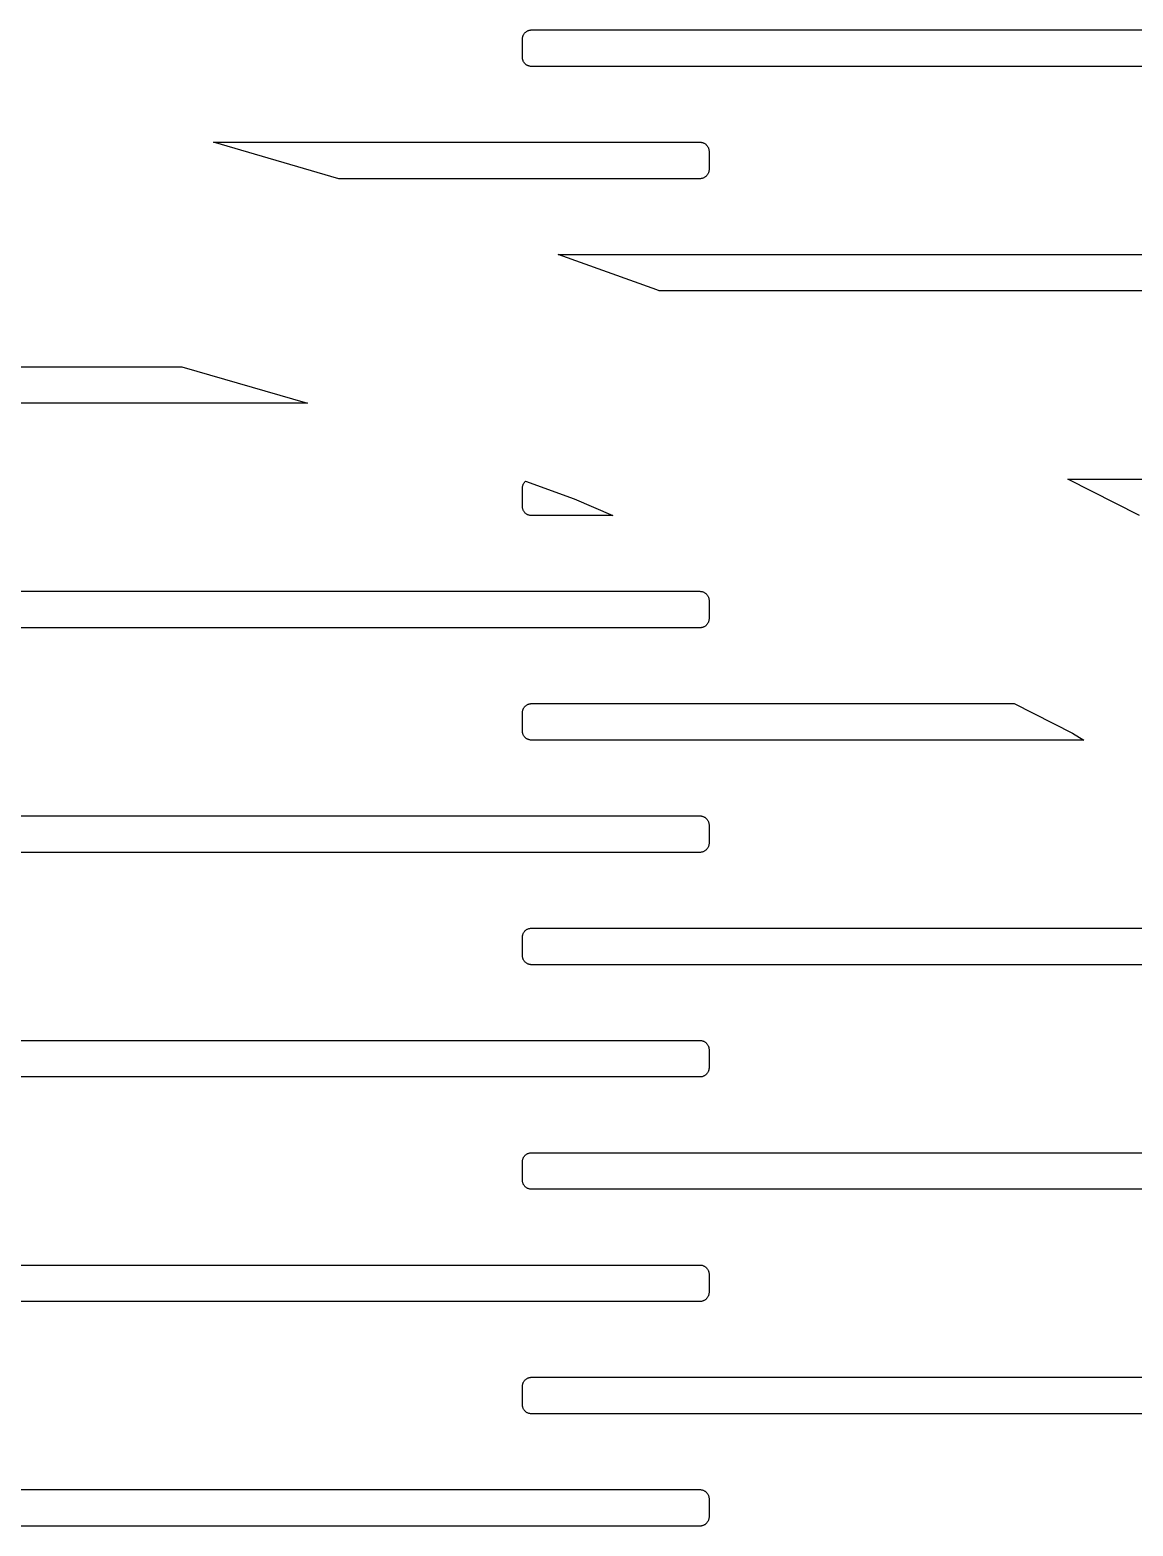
# Model space of a CAD drawing. Header units: metres. Extents: x -216 to 216, y -216 to 216.
# Drawn here: x 38.1 to 77.4, y 108.7 to 162 of the extents above; entities that cross this region are included whole.
import ezdxf

# ---------------------------------------------------------------- set-up
doc = ezdxf.new("R2010")
doc.units = ezdxf.units.M

msp = doc.modelspace()

# ---------------------------------------------------------------- linework, layer by layer
for p, q in [((55.6778, 161.653), (55.6784, 161.673)), ((55.6778, 161.003), (55.6778, 161.653)), ((55.6784, 161.673), (55.6804, 161.694)), ((55.6804, 161.694), (55.6835, 161.714)), ((55.6835, 161.714), (55.688, 161.734)), ((55.688, 161.734), (55.6937, 161.753)), ((55.6937, 161.753), (55.7006, 161.772)), ((55.7006, 161.772), (55.7087, 161.791)), ((55.7087, 161.791), (55.718, 161.809)), ((55.718, 161.809), (55.7284, 161.827)), ((55.7284, 161.827), (55.7399, 161.844)), ((55.7399, 161.844), (55.7524, 161.86)), ((55.7524, 161.86), (55.7659, 161.875)), ((55.7659, 161.875), (55.7803, 161.89)), ((55.7803, 161.89), (55.7956, 161.903)), ((55.7956, 161.903), (55.8118, 161.916)), ((55.8118, 161.916), (55.8286, 161.927)), ((55.8286, 161.927), (55.8462, 161.938)), ((55.8462, 161.938), (55.8644, 161.947)), ((55.8644, 161.947), (55.8831, 161.955)), ((55.8831, 161.955), (55.9024, 161.962)), ((55.9024, 161.962), (55.922, 161.968)), ((55.922, 161.968), (55.9419, 161.972)), ((55.9419, 161.972), (55.9621, 161.975)), ((55.9621, 161.975), (55.9824, 161.977)), ((55.9824, 161.977), (56.0028, 161.978)), ((56.0028, 161.978), (87.0028, 161.978)), ((55.6784, 160.982), (55.6778, 161.003)), ((55.6804, 160.962), (55.6784, 160.982)), ((55.6835, 160.942), (55.6804, 160.962)), ((55.688, 160.922), (55.6835, 160.942)), ((55.6937, 160.902), (55.688, 160.922)), ((55.7006, 160.883), (55.6937, 160.902)), ((55.7087, 160.864), (55.7006, 160.883)), ((55.718, 160.846), (55.7087, 160.864)), ((55.7284, 160.829), (55.718, 160.846)), ((55.7399, 160.812), (55.7284, 160.829)), ((55.7524, 160.796), (55.7399, 160.812)), ((55.7659, 160.78), (55.7524, 160.796)), ((55.7803, 160.766), (55.7659, 160.78)), ((55.7956, 160.752), (55.7803, 160.766)), ((55.8118, 160.74), (55.7956, 160.752)), ((55.8286, 160.728), (55.8118, 160.74)), ((55.8462, 160.718), (55.8286, 160.728)), ((55.8644, 160.709), (55.8462, 160.718)), ((55.8831, 160.701), (55.8644, 160.709)), ((55.9024, 160.694), (55.8831, 160.701)), ((55.922, 160.688), (55.9024, 160.694)), ((55.9419, 160.684), (55.922, 160.688)), ((55.9621, 160.68), (55.9419, 160.684)), ((55.9824, 160.678), (55.9621, 160.68)), ((56.0028, 160.678), (55.9824, 160.678)), ((87.0028, 160.678), (56.0028, 160.678)), ((49.1419, 156.678), (44.6673, 157.978)), ((44.6673, 157.978), (62.0028, 157.978)), ((62.0028, 157.978), (62.0232, 157.977)), ((62.0232, 157.977), (62.0435, 157.975)), ((62.0435, 157.975), (62.0637, 157.972)), ((62.0637, 157.972), (62.0836, 157.968)), ((62.0836, 157.968), (62.1032, 157.962)), ((62.1032, 157.962), (62.1224, 157.955)), ((62.1224, 157.955), (62.1412, 157.947)), ((62.1412, 157.947), (62.1594, 157.938)), ((62.1594, 157.938), (62.1769, 157.927)), ((62.1769, 157.927), (62.1938, 157.916)), ((62.1938, 157.916), (62.21, 157.903)), ((62.21, 157.903), (62.2253, 157.89)), ((62.2253, 157.89), (62.2397, 157.875)), ((62.2397, 157.875), (62.2532, 157.86)), ((62.2532, 157.86), (62.2657, 157.844)), ((62.2657, 157.844), (62.2772, 157.827)), ((62.2772, 157.827), (62.2876, 157.809)), ((62.2876, 157.809), (62.2969, 157.791)), ((62.2969, 157.791), (62.305, 157.772)), ((62.305, 157.772), (62.3119, 157.753)), ((62.3119, 157.753), (62.3176, 157.734)), ((62.3176, 157.734), (62.322, 157.714)), ((62.322, 157.714), (62.3252, 157.694)), ((62.3252, 157.694), (62.3271, 157.673)), ((62.3271, 157.673), (62.3278, 157.653)), ((62.3278, 157.653), (62.3278, 157.003)), ((62.1412, 156.709), (62.1224, 156.701)), ((62.1594, 156.718), (62.1412, 156.709)), ((62.1769, 156.728), (62.1594, 156.718)), ((62.1938, 156.74), (62.1769, 156.728)), ((62.21, 156.752), (62.1938, 156.74)), ((62.2253, 156.766), (62.21, 156.752)), ((62.2397, 156.78), (62.2253, 156.766)), ((62.2532, 156.796), (62.2397, 156.78)), ((62.2657, 156.812), (62.2532, 156.796)), ((62.2772, 156.829), (62.2657, 156.812)), ((62.2876, 156.846), (62.2772, 156.829)), ((62.2969, 156.864), (62.2876, 156.846)), ((62.305, 156.883), (62.2969, 156.864)), ((62.3119, 156.902), (62.305, 156.883)), ((62.3176, 156.922), (62.3119, 156.902)), ((62.322, 156.942), (62.3176, 156.922)), ((62.3252, 156.962), (62.322, 156.942)), ((62.3271, 156.982), (62.3252, 156.962)), ((62.3278, 157.003), (62.3271, 156.982)), ((62.0028, 156.678), (49.1419, 156.678)), ((62.0232, 156.678), (62.0028, 156.678)), ((62.0435, 156.68), (62.0232, 156.678)), ((62.0637, 156.684), (62.0435, 156.68)), ((62.0836, 156.688), (62.0637, 156.684)), ((62.1032, 156.694), (62.0836, 156.688)), ((62.1224, 156.701), (62.1032, 156.694)), ((60.4637, 152.714), (56.9529, 153.978)), ((56.9529, 153.978), (87.0028, 153.978)), ((60.547, 152.678), (60.4637, 152.714)), ((87.0028, 152.678), (60.547, 152.678)), ((31.0028, 149.978), (43.5428, 149.978)), ((43.5428, 149.978), (48.0175, 148.678)), ((48.0175, 148.678), (31.0028, 148.678)), ((55.6778, 145.653), (55.6784, 145.673)), ((55.6778, 145.003), (55.6778, 145.653)), ((55.6784, 145.673), (55.6804, 145.694)), ((55.6804, 145.694), (55.6835, 145.714)), ((55.6835, 145.714), (55.688, 145.734)), ((55.688, 145.734), (55.6937, 145.753)), ((55.6937, 145.753), (55.7006, 145.772)), ((55.7006, 145.772), (55.7087, 145.791)), ((55.7087, 145.791), (55.718, 145.809)), ((55.718, 145.809), (55.7284, 145.827)), ((55.7284, 145.827), (55.7399, 145.844)), ((55.7399, 145.844), (55.7524, 145.86)), ((55.7524, 145.86), (55.7659, 145.875)), ((55.7659, 145.875), (55.7803, 145.89)), ((55.7803, 145.89), (55.7898, 145.898)), ((55.7898, 145.898), (57.5187, 145.276)), ((77.6624, 144.678), (75.111, 145.978)), ((75.111, 145.978), (87.0028, 145.978)), ((55.6784, 144.982), (55.6778, 145.003)), ((55.6804, 144.962), (55.6784, 144.982)), ((57.5187, 145.276), (58.9002, 144.678)), ((55.6835, 144.942), (55.6804, 144.962)), ((55.688, 144.922), (55.6835, 144.942)), ((55.6937, 144.902), (55.688, 144.922)), ((55.7006, 144.883), (55.6937, 144.902)), ((55.7087, 144.864), (55.7006, 144.883)), ((55.718, 144.846), (55.7087, 144.864)), ((55.7284, 144.829), (55.718, 144.846)), ((55.7399, 144.812), (55.7284, 144.829)), ((55.7524, 144.796), (55.7399, 144.812)), ((55.7659, 144.78), (55.7524, 144.796)), ((55.7803, 144.766), (55.7659, 144.78)), ((55.7956, 144.752), (55.7803, 144.766)), ((55.8118, 144.74), (55.7956, 144.752)), ((55.8286, 144.728), (55.8118, 144.74)), ((55.8462, 144.718), (55.8286, 144.728)), ((55.8644, 144.709), (55.8462, 144.718)), ((55.8831, 144.701), (55.8644, 144.709)), ((55.9024, 144.694), (55.8831, 144.701)), ((55.922, 144.688), (55.9024, 144.694)), ((55.9419, 144.684), (55.922, 144.688)), ((55.9621, 144.68), (55.9419, 144.684)), ((55.9824, 144.678), (55.9621, 144.68)), ((56.0028, 144.678), (55.9824, 144.678)), ((58.9002, 144.678), (56.0028, 144.678)), ((31.0028, 141.978), (62.0028, 141.978)), ((62.0028, 141.978), (62.0232, 141.977)), ((62.0232, 141.977), (62.0435, 141.975)), ((62.0435, 141.975), (62.0637, 141.972)), ((62.0637, 141.972), (62.0836, 141.968)), ((62.0836, 141.968), (62.1032, 141.962)), ((62.1032, 141.962), (62.1224, 141.955)), ((62.1224, 141.955), (62.1412, 141.947)), ((62.1412, 141.947), (62.1594, 141.938)), ((62.1594, 141.938), (62.1769, 141.927)), ((62.1769, 141.927), (62.1938, 141.916)), ((62.1938, 141.916), (62.21, 141.903)), ((62.21, 141.903), (62.2253, 141.89)), ((62.2253, 141.89), (62.2397, 141.875)), ((62.2397, 141.875), (62.2532, 141.86)), ((62.2532, 141.86), (62.2657, 141.844)), ((62.2657, 141.844), (62.2772, 141.827)), ((62.2772, 141.827), (62.2876, 141.809)), ((62.2876, 141.809), (62.2969, 141.791)), ((62.2969, 141.791), (62.305, 141.772)), ((62.305, 141.772), (62.3119, 141.753)), ((62.3119, 141.753), (62.3176, 141.734)), ((62.3176, 141.734), (62.322, 141.714)), ((62.322, 141.714), (62.3252, 141.694)), ((62.3252, 141.694), (62.3271, 141.673)), ((62.3271, 141.673), (62.3278, 141.653)), ((62.3278, 141.653), (62.3278, 141.003)), ((62.1594, 140.718), (62.1412, 140.709)), ((62.1769, 140.728), (62.1594, 140.718)), ((62.1938, 140.74), (62.1769, 140.728)), ((62.21, 140.752), (62.1938, 140.74)), ((62.2253, 140.766), (62.21, 140.752)), ((62.2397, 140.78), (62.2253, 140.766)), ((62.2532, 140.796), (62.2397, 140.78)), ((62.2657, 140.812), (62.2532, 140.796)), ((62.2772, 140.829), (62.2657, 140.812)), ((62.2876, 140.846), (62.2772, 140.829)), ((62.2969, 140.864), (62.2876, 140.846)), ((62.305, 140.883), (62.2969, 140.864)), ((62.3119, 140.902), (62.305, 140.883)), ((62.3176, 140.922), (62.3119, 140.902)), ((62.322, 140.942), (62.3176, 140.922)), ((62.3252, 140.962), (62.322, 140.942)), ((62.3271, 140.982), (62.3252, 140.962)), ((62.3278, 141.003), (62.3271, 140.982)), ((62.0028, 140.678), (31.0028, 140.678)), ((62.0232, 140.678), (62.0028, 140.678)), ((62.0435, 140.68), (62.0232, 140.678)), ((62.0637, 140.684), (62.0435, 140.68)), ((62.0836, 140.688), (62.0637, 140.684)), ((62.1032, 140.694), (62.0836, 140.688)), ((62.1224, 140.701), (62.1032, 140.694)), ((62.1412, 140.709), (62.1224, 140.701)), ((55.6778, 137.653), (55.6784, 137.673)), ((55.6778, 137.003), (55.6778, 137.653)), ((55.6784, 137.673), (55.6804, 137.694)), ((55.6804, 137.694), (55.6835, 137.714)), ((55.6835, 137.714), (55.688, 137.734)), ((55.688, 137.734), (55.6937, 137.753)), ((55.6937, 137.753), (55.7006, 137.772)), ((55.7006, 137.772), (55.7087, 137.791)), ((55.7087, 137.791), (55.718, 137.809)), ((55.718, 137.809), (55.7284, 137.827)), ((55.7284, 137.827), (55.7399, 137.844)), ((55.7399, 137.844), (55.7524, 137.86)), ((55.7524, 137.86), (55.7659, 137.875)), ((55.7659, 137.875), (55.7803, 137.89)), ((55.7803, 137.89), (55.7956, 137.903)), ((55.7956, 137.903), (55.8118, 137.916)), ((55.8118, 137.916), (55.8286, 137.927)), ((55.8286, 137.927), (55.8462, 137.938)), ((55.8462, 137.938), (55.8644, 137.947)), ((55.8644, 137.947), (55.8831, 137.955)), ((55.8831, 137.955), (55.9024, 137.962)), ((55.9024, 137.962), (55.922, 137.968)), ((55.922, 137.968), (55.9419, 137.972)), ((55.9419, 137.972), (55.9621, 137.975)), ((55.9621, 137.975), (55.9824, 137.977)), ((55.9824, 137.977), (56.0028, 137.978)), ((56.0028, 137.978), (73.1991, 137.978)), ((73.1991, 137.978), (75.273, 136.921)), ((55.6784, 136.982), (55.6778, 137.003)), ((55.6804, 136.962), (55.6784, 136.982)), ((55.6835, 136.942), (55.6804, 136.962)), ((55.688, 136.922), (55.6835, 136.942)), ((55.6937, 136.902), (55.688, 136.922)), ((55.7006, 136.883), (55.6937, 136.902)), ((55.7087, 136.864), (55.7006, 136.883)), ((55.718, 136.846), (55.7087, 136.864)), ((55.7284, 136.829), (55.718, 136.846)), ((55.7399, 136.812), (55.7284, 136.829)), ((55.7524, 136.796), (55.7399, 136.812)), ((55.7659, 136.78), (55.7524, 136.796)), ((55.7803, 136.766), (55.7659, 136.78)), ((55.7956, 136.752), (55.7803, 136.766)), ((55.8118, 136.74), (55.7956, 136.752)), ((55.8286, 136.728), (55.8118, 136.74)), ((55.8462, 136.718), (55.8286, 136.728)), ((55.8644, 136.709), (55.8462, 136.718)), ((55.8831, 136.701), (55.8644, 136.709)), ((55.9024, 136.694), (55.8831, 136.701)), ((55.922, 136.688), (55.9024, 136.694)), ((55.9419, 136.684), (55.922, 136.688)), ((55.9621, 136.68), (55.9419, 136.684)), ((55.9824, 136.678), (55.9621, 136.68)), ((56.0028, 136.678), (55.9824, 136.678)), ((75.6844, 136.678), (56.0028, 136.678)), ((75.273, 136.921), (75.6844, 136.678)), ((31.0028, 133.978), (62.0028, 133.978)), ((62.0028, 133.978), (62.0232, 133.977)), ((62.0232, 133.977), (62.0435, 133.975)), ((62.0435, 133.975), (62.0637, 133.972)), ((62.0637, 133.972), (62.0836, 133.968)), ((62.0836, 133.968), (62.1032, 133.962)), ((62.1032, 133.962), (62.1224, 133.955)), ((62.1224, 133.955), (62.1412, 133.947)), ((62.1412, 133.947), (62.1594, 133.938)), ((62.1594, 133.938), (62.1769, 133.927)), ((62.1769, 133.927), (62.1938, 133.916)), ((62.1938, 133.916), (62.21, 133.903)), ((62.21, 133.903), (62.2253, 133.89)), ((62.2253, 133.89), (62.2397, 133.875)), ((62.2397, 133.875), (62.2532, 133.86)), ((62.2532, 133.86), (62.2657, 133.844)), ((62.2657, 133.844), (62.2772, 133.827)), ((62.2772, 133.827), (62.2876, 133.809)), ((62.2876, 133.809), (62.2969, 133.791)), ((62.2969, 133.791), (62.305, 133.772)), ((62.305, 133.772), (62.3119, 133.753)), ((62.3119, 133.753), (62.3176, 133.734)), ((62.3176, 133.734), (62.322, 133.714)), ((62.322, 133.714), (62.3252, 133.694)), ((62.3252, 133.694), (62.3271, 133.673)), ((62.3271, 133.673), (62.3278, 133.653)), ((62.3278, 133.653), (62.3278, 133.003)), ((62.1594, 132.718), (62.1412, 132.709)), ((62.1769, 132.728), (62.1594, 132.718)), ((62.1938, 132.74), (62.1769, 132.728)), ((62.21, 132.752), (62.1938, 132.74)), ((62.2253, 132.766), (62.21, 132.752)), ((62.2397, 132.78), (62.2253, 132.766)), ((62.2532, 132.796), (62.2397, 132.78)), ((62.2657, 132.812), (62.2532, 132.796)), ((62.2772, 132.829), (62.2657, 132.812)), ((62.2876, 132.846), (62.2772, 132.829)), ((62.2969, 132.864), (62.2876, 132.846)), ((62.305, 132.883), (62.2969, 132.864)), ((62.3119, 132.902), (62.305, 132.883)), ((62.3176, 132.922), (62.3119, 132.902)), ((62.322, 132.942), (62.3176, 132.922)), ((62.3252, 132.962), (62.322, 132.942)), ((62.3271, 132.982), (62.3252, 132.962)), ((62.3278, 133.003), (62.3271, 132.982)), ((62.0028, 132.678), (31.0028, 132.678)), ((62.0232, 132.678), (62.0028, 132.678)), ((62.0435, 132.68), (62.0232, 132.678)), ((62.0637, 132.684), (62.0435, 132.68)), ((62.0836, 132.688), (62.0637, 132.684)), ((62.1032, 132.694), (62.0836, 132.688)), ((62.1224, 132.701), (62.1032, 132.694)), ((62.1412, 132.709), (62.1224, 132.701)), ((55.6778, 129.653), (55.6784, 129.673)), ((55.6778, 129.003), (55.6778, 129.653)), ((55.6784, 129.673), (55.6804, 129.694)), ((55.6804, 129.694), (55.6835, 129.714)), ((55.6835, 129.714), (55.688, 129.734)), ((55.688, 129.734), (55.6937, 129.753)), ((55.6937, 129.753), (55.7006, 129.772)), ((55.7006, 129.772), (55.7087, 129.791)), ((55.7087, 129.791), (55.718, 129.809)), ((55.718, 129.809), (55.7284, 129.827)), ((55.7284, 129.827), (55.7399, 129.844)), ((55.7399, 129.844), (55.7524, 129.86)), ((55.7524, 129.86), (55.7659, 129.875)), ((55.7659, 129.875), (55.7803, 129.89)), ((55.7803, 129.89), (55.7956, 129.903)), ((55.7956, 129.903), (55.8118, 129.916)), ((55.8118, 129.916), (55.8286, 129.927)), ((55.8286, 129.927), (55.8462, 129.938)), ((55.8462, 129.938), (55.8644, 129.947)), ((55.8644, 129.947), (55.8831, 129.955)), ((55.8831, 129.955), (55.9024, 129.962)), ((55.9024, 129.962), (55.922, 129.968)), ((55.922, 129.968), (55.9419, 129.972)), ((55.9419, 129.972), (55.9621, 129.975)), ((55.9621, 129.975), (55.9824, 129.977)), ((55.9824, 129.977), (56.0028, 129.978)), ((56.0028, 129.978), (86.5862, 129.978)), ((55.6784, 128.982), (55.6778, 129.003)), ((55.6804, 128.962), (55.6784, 128.982)), ((55.6835, 128.942), (55.6804, 128.962)), ((55.688, 128.922), (55.6835, 128.942)), ((55.6937, 128.902), (55.688, 128.922)), ((55.7006, 128.883), (55.6937, 128.902)), ((55.7087, 128.864), (55.7006, 128.883)), ((55.718, 128.846), (55.7087, 128.864)), ((55.7284, 128.829), (55.718, 128.846)), ((55.7399, 128.812), (55.7284, 128.829)), ((55.7524, 128.796), (55.7399, 128.812)), ((55.7659, 128.78), (55.7524, 128.796)), ((55.7803, 128.766), (55.7659, 128.78)), ((55.7956, 128.752), (55.7803, 128.766)), ((55.8118, 128.74), (55.7956, 128.752)), ((55.8286, 128.728), (55.8118, 128.74)), ((55.8462, 128.718), (55.8286, 128.728)), ((55.8644, 128.709), (55.8462, 128.718)), ((55.8831, 128.701), (55.8644, 128.709)), ((55.9024, 128.694), (55.8831, 128.701)), ((55.922, 128.688), (55.9024, 128.694)), ((55.9419, 128.684), (55.922, 128.688)), ((55.9621, 128.68), (55.9419, 128.684)), ((55.9824, 128.678), (55.9621, 128.68)), ((56.0028, 128.678), (55.9824, 128.678)), ((87.0028, 128.678), (56.0028, 128.678)), ((31.0028, 125.978), (62.0028, 125.978)), ((62.0028, 125.978), (62.0232, 125.977)), ((62.0232, 125.977), (62.0435, 125.975)), ((62.0435, 125.975), (62.0637, 125.972)), ((62.0637, 125.972), (62.0836, 125.968)), ((62.0836, 125.968), (62.1032, 125.962)), ((62.1032, 125.962), (62.1224, 125.955)), ((62.1224, 125.955), (62.1412, 125.947)), ((62.1412, 125.947), (62.1594, 125.938)), ((62.1594, 125.938), (62.1769, 125.927)), ((62.1769, 125.927), (62.1938, 125.916)), ((62.1938, 125.916), (62.21, 125.903)), ((62.21, 125.903), (62.2253, 125.89)), ((62.2253, 125.89), (62.2397, 125.875)), ((62.2397, 125.875), (62.2532, 125.86)), ((62.2532, 125.86), (62.2657, 125.844)), ((62.2657, 125.844), (62.2772, 125.827)), ((62.2772, 125.827), (62.2876, 125.809)), ((62.2876, 125.809), (62.2969, 125.791)), ((62.2969, 125.791), (62.305, 125.772)), ((62.305, 125.772), (62.3119, 125.753)), ((62.3119, 125.753), (62.3176, 125.734)), ((62.3176, 125.734), (62.322, 125.714)), ((62.322, 125.714), (62.3252, 125.694)), ((62.3252, 125.694), (62.3271, 125.673)), ((62.3271, 125.673), (62.3278, 125.653)), ((62.3278, 125.653), (62.3278, 125.003)), ((62.1769, 124.728), (62.1594, 124.718)), ((62.1938, 124.74), (62.1769, 124.728)), ((62.21, 124.752), (62.1938, 124.74)), ((62.2253, 124.766), (62.21, 124.752)), ((62.2397, 124.78), (62.2253, 124.766)), ((62.2532, 124.796), (62.2397, 124.78)), ((62.2657, 124.812), (62.2532, 124.796)), ((62.2772, 124.829), (62.2657, 124.812)), ((62.2876, 124.846), (62.2772, 124.829)), ((62.2969, 124.864), (62.2876, 124.846)), ((62.305, 124.883), (62.2969, 124.864)), ((62.3119, 124.902), (62.305, 124.883)), ((62.3176, 124.922), (62.3119, 124.902)), ((62.322, 124.942), (62.3176, 124.922)), ((62.3252, 124.962), (62.322, 124.942)), ((62.3271, 124.982), (62.3252, 124.962)), ((62.3278, 125.003), (62.3271, 124.982)), ((62.0028, 124.678), (31.0028, 124.678)), ((62.0232, 124.678), (62.0028, 124.678)), ((62.0435, 124.68), (62.0232, 124.678)), ((62.0637, 124.684), (62.0435, 124.68)), ((62.0836, 124.688), (62.0637, 124.684)), ((62.1032, 124.694), (62.0836, 124.688)), ((62.1224, 124.701), (62.1032, 124.694)), ((62.1412, 124.709), (62.1224, 124.701)), ((62.1594, 124.718), (62.1412, 124.709)), ((55.6778, 121.653), (55.6784, 121.673)), ((55.6778, 121.003), (55.6778, 121.653)), ((55.6784, 121.673), (55.6804, 121.694)), ((55.6804, 121.694), (55.6835, 121.714)), ((55.6835, 121.714), (55.688, 121.734)), ((55.688, 121.734), (55.6937, 121.753)), ((55.6937, 121.753), (55.7006, 121.772)), ((55.7006, 121.772), (55.7087, 121.791)), ((55.7087, 121.791), (55.718, 121.809)), ((55.718, 121.809), (55.7284, 121.827)), ((55.7284, 121.827), (55.7399, 121.844)), ((55.7399, 121.844), (55.7524, 121.86)), ((55.7524, 121.86), (55.7659, 121.875)), ((55.7659, 121.875), (55.7803, 121.89)), ((55.7803, 121.89), (55.7956, 121.903)), ((55.7956, 121.903), (55.8118, 121.916)), ((55.8118, 121.916), (55.8286, 121.927)), ((55.8286, 121.927), (55.8462, 121.938)), ((55.8462, 121.938), (55.8644, 121.947)), ((55.8644, 121.947), (55.8831, 121.955)), ((55.8831, 121.955), (55.9024, 121.962)), ((55.9024, 121.962), (55.922, 121.968)), ((55.922, 121.968), (55.9419, 121.972)), ((55.9419, 121.972), (55.9621, 121.975)), ((55.9621, 121.975), (55.9824, 121.977)), ((55.9824, 121.977), (56.0028, 121.978)), ((56.0028, 121.978), (87.0028, 121.978)), ((55.6784, 120.982), (55.6778, 121.003)), ((55.6804, 120.962), (55.6784, 120.982)), ((55.6835, 120.942), (55.6804, 120.962)), ((55.688, 120.922), (55.6835, 120.942)), ((55.6937, 120.902), (55.688, 120.922)), ((55.7006, 120.883), (55.6937, 120.902)), ((55.7087, 120.864), (55.7006, 120.883)), ((55.718, 120.846), (55.7087, 120.864)), ((55.7284, 120.829), (55.718, 120.846)), ((55.7399, 120.812), (55.7284, 120.829)), ((55.7524, 120.796), (55.7399, 120.812)), ((55.7659, 120.78), (55.7524, 120.796)), ((55.7803, 120.766), (55.7659, 120.78)), ((55.7956, 120.752), (55.7803, 120.766)), ((55.8118, 120.74), (55.7956, 120.752)), ((55.8286, 120.728), (55.8118, 120.74)), ((55.8462, 120.718), (55.8286, 120.728)), ((55.8644, 120.709), (55.8462, 120.718)), ((55.8831, 120.701), (55.8644, 120.709)), ((55.9024, 120.694), (55.8831, 120.701)), ((55.922, 120.688), (55.9024, 120.694)), ((55.9419, 120.684), (55.922, 120.688)), ((55.9621, 120.68), (55.9419, 120.684)), ((55.9824, 120.678), (55.9621, 120.68)), ((56.0028, 120.678), (55.9824, 120.678)), ((87.0028, 120.678), (56.0028, 120.678)), ((31.0028, 117.978), (62.0028, 117.978)), ((62.0028, 117.978), (62.0232, 117.977)), ((62.0232, 117.977), (62.0435, 117.975)), ((62.0435, 117.975), (62.0637, 117.972)), ((62.0637, 117.972), (62.0836, 117.968)), ((62.0836, 117.968), (62.1032, 117.962)), ((62.1032, 117.962), (62.1224, 117.955)), ((62.1224, 117.955), (62.1412, 117.947)), ((62.1412, 117.947), (62.1594, 117.938)), ((62.1594, 117.938), (62.1769, 117.927)), ((62.1769, 117.927), (62.1938, 117.916)), ((62.1938, 117.916), (62.21, 117.903)), ((62.21, 117.903), (62.2253, 117.89)), ((62.2253, 117.89), (62.2397, 117.875)), ((62.2397, 117.875), (62.2532, 117.86)), ((62.2532, 117.86), (62.2657, 117.844)), ((62.2657, 117.844), (62.2772, 117.827)), ((62.2772, 117.827), (62.2876, 117.809)), ((62.2876, 117.809), (62.2969, 117.791)), ((62.2969, 117.791), (62.305, 117.772)), ((62.305, 117.772), (62.3119, 117.753)), ((62.3119, 117.753), (62.3176, 117.734)), ((62.3176, 117.734), (62.322, 117.714)), ((62.322, 117.714), (62.3252, 117.694)), ((62.3252, 117.694), (62.3271, 117.673)), ((62.3271, 117.673), (62.3278, 117.653)), ((62.3278, 117.653), (62.3278, 117.003)), ((62.1769, 116.728), (62.1594, 116.718)), ((62.1938, 116.74), (62.1769, 116.728)), ((62.21, 116.752), (62.1938, 116.74)), ((62.2253, 116.766), (62.21, 116.752)), ((62.2397, 116.78), (62.2253, 116.766)), ((62.2532, 116.796), (62.2397, 116.78)), ((62.2657, 116.812), (62.2532, 116.796)), ((62.2772, 116.829), (62.2657, 116.812)), ((62.2876, 116.846), (62.2772, 116.829)), ((62.2969, 116.864), (62.2876, 116.846)), ((62.305, 116.883), (62.2969, 116.864)), ((62.3119, 116.902), (62.305, 116.883)), ((62.3176, 116.922), (62.3119, 116.902)), ((62.322, 116.942), (62.3176, 116.922)), ((62.3252, 116.962), (62.322, 116.942)), ((62.3271, 116.982), (62.3252, 116.962)), ((62.3278, 117.003), (62.3271, 116.982)), ((62.0028, 116.678), (31.0028, 116.678)), ((62.0232, 116.678), (62.0028, 116.678)), ((62.0435, 116.68), (62.0232, 116.678)), ((62.0637, 116.684), (62.0435, 116.68)), ((62.0836, 116.688), (62.0637, 116.684)), ((62.1032, 116.694), (62.0836, 116.688)), ((62.1224, 116.701), (62.1032, 116.694)), ((62.1412, 116.709), (62.1224, 116.701)), ((62.1594, 116.718), (62.1412, 116.709)), ((55.6778, 113.653), (55.6784, 113.673)), ((55.6778, 113.003), (55.6778, 113.653)), ((55.6784, 113.673), (55.6804, 113.694)), ((55.6804, 113.694), (55.6835, 113.714)), ((55.6835, 113.714), (55.688, 113.734)), ((55.688, 113.734), (55.6937, 113.753)), ((55.6937, 113.753), (55.7006, 113.772)), ((55.7006, 113.772), (55.7087, 113.791)), ((55.7087, 113.791), (55.718, 113.809)), ((55.718, 113.809), (55.7284, 113.827)), ((55.7284, 113.827), (55.7399, 113.844)), ((55.7399, 113.844), (55.7524, 113.86)), ((55.7524, 113.86), (55.7659, 113.875)), ((55.7659, 113.875), (55.7803, 113.89)), ((55.7803, 113.89), (55.7956, 113.903)), ((55.7956, 113.903), (55.8118, 113.916)), ((55.8118, 113.916), (55.8286, 113.927)), ((55.8286, 113.927), (55.8462, 113.938)), ((55.8462, 113.938), (55.8644, 113.947)), ((55.8644, 113.947), (55.8831, 113.955)), ((55.8831, 113.955), (55.9024, 113.962)), ((55.9024, 113.962), (55.922, 113.968)), ((55.922, 113.968), (55.9419, 113.972)), ((55.9419, 113.972), (55.9621, 113.975)), ((55.9621, 113.975), (55.9824, 113.977)), ((55.9824, 113.977), (56.0028, 113.978)), ((56.0028, 113.978), (87.0028, 113.978)), ((55.6784, 112.982), (55.6778, 113.003)), ((55.6804, 112.962), (55.6784, 112.982)), ((55.6835, 112.942), (55.6804, 112.962)), ((55.688, 112.922), (55.6835, 112.942)), ((55.6937, 112.902), (55.688, 112.922)), ((55.7006, 112.883), (55.6937, 112.902)), ((55.7087, 112.864), (55.7006, 112.883)), ((55.718, 112.846), (55.7087, 112.864)), ((55.7284, 112.829), (55.718, 112.846)), ((55.7399, 112.812), (55.7284, 112.829)), ((55.7524, 112.796), (55.7399, 112.812)), ((55.7659, 112.78), (55.7524, 112.796)), ((55.7803, 112.766), (55.7659, 112.78)), ((55.7956, 112.752), (55.7803, 112.766)), ((55.8118, 112.74), (55.7956, 112.752)), ((55.8286, 112.728), (55.8118, 112.74)), ((55.8462, 112.718), (55.8286, 112.728)), ((55.8644, 112.709), (55.8462, 112.718)), ((55.8831, 112.701), (55.8644, 112.709)), ((55.9024, 112.694), (55.8831, 112.701)), ((55.922, 112.688), (55.9024, 112.694)), ((55.9419, 112.684), (55.922, 112.688)), ((55.9621, 112.68), (55.9419, 112.684)), ((55.9824, 112.678), (55.9621, 112.68)), ((56.0028, 112.678), (55.9824, 112.678)), ((87.0028, 112.678), (56.0028, 112.678)), ((31.0028, 109.978), (62.0028, 109.978)), ((62.0028, 109.978), (62.0232, 109.977)), ((62.0232, 109.977), (62.0435, 109.975)), ((62.0435, 109.975), (62.0637, 109.972)), ((62.0637, 109.972), (62.0836, 109.968)), ((62.0836, 109.968), (62.1032, 109.962)), ((62.1032, 109.962), (62.1224, 109.955)), ((62.1224, 109.955), (62.1412, 109.947)), ((62.1412, 109.947), (62.1594, 109.938)), ((62.1594, 109.938), (62.1769, 109.927)), ((62.1769, 109.927), (62.1938, 109.916)), ((62.1938, 109.916), (62.21, 109.903)), ((62.21, 109.903), (62.2253, 109.89)), ((62.2253, 109.89), (62.2397, 109.875)), ((62.2397, 109.875), (62.2532, 109.86)), ((62.2532, 109.86), (62.2657, 109.844)), ((62.2657, 109.844), (62.2772, 109.827)), ((62.2772, 109.827), (62.2876, 109.809)), ((62.2876, 109.809), (62.2969, 109.791)), ((62.2969, 109.791), (62.305, 109.772)), ((62.305, 109.772), (62.3119, 109.753)), ((62.3119, 109.753), (62.3176, 109.734)), ((62.3176, 109.734), (62.322, 109.714)), ((62.322, 109.714), (62.3252, 109.694)), ((62.3252, 109.694), (62.3271, 109.673)), ((62.3271, 109.673), (62.3278, 109.653)), ((62.3278, 109.653), (62.3278, 109.003)), ((62.1938, 108.74), (62.1769, 108.728)), ((62.21, 108.752), (62.1938, 108.74)), ((62.2253, 108.766), (62.21, 108.752)), ((62.2397, 108.78), (62.2253, 108.766)), ((62.2532, 108.796), (62.2397, 108.78)), ((62.2657, 108.812), (62.2532, 108.796)), ((62.2772, 108.829), (62.2657, 108.812)), ((62.2876, 108.846), (62.2772, 108.829)), ((62.2969, 108.864), (62.2876, 108.846)), ((62.305, 108.883), (62.2969, 108.864)), ((62.3119, 108.902), (62.305, 108.883)), ((62.3176, 108.922), (62.3119, 108.902)), ((62.322, 108.942), (62.3176, 108.922)), ((62.3252, 108.962), (62.322, 108.942)), ((62.3271, 108.982), (62.3252, 108.962)), ((62.3278, 109.003), (62.3271, 108.982)), ((62.0028, 108.678), (31.0028, 108.678)), ((62.0232, 108.678), (62.0028, 108.678)), ((62.0435, 108.68), (62.0232, 108.678)), ((62.0637, 108.684), (62.0435, 108.68)), ((62.0836, 108.688), (62.0637, 108.684)), ((62.1032, 108.694), (62.0836, 108.688)), ((62.1224, 108.701), (62.1032, 108.694)), ((62.1412, 108.709), (62.1224, 108.701)), ((62.1594, 108.718), (62.1412, 108.709)), ((62.1769, 108.728), (62.1594, 108.718))]:
    msp.add_line(p, q)

doc.saveas('drawing.dxf')
